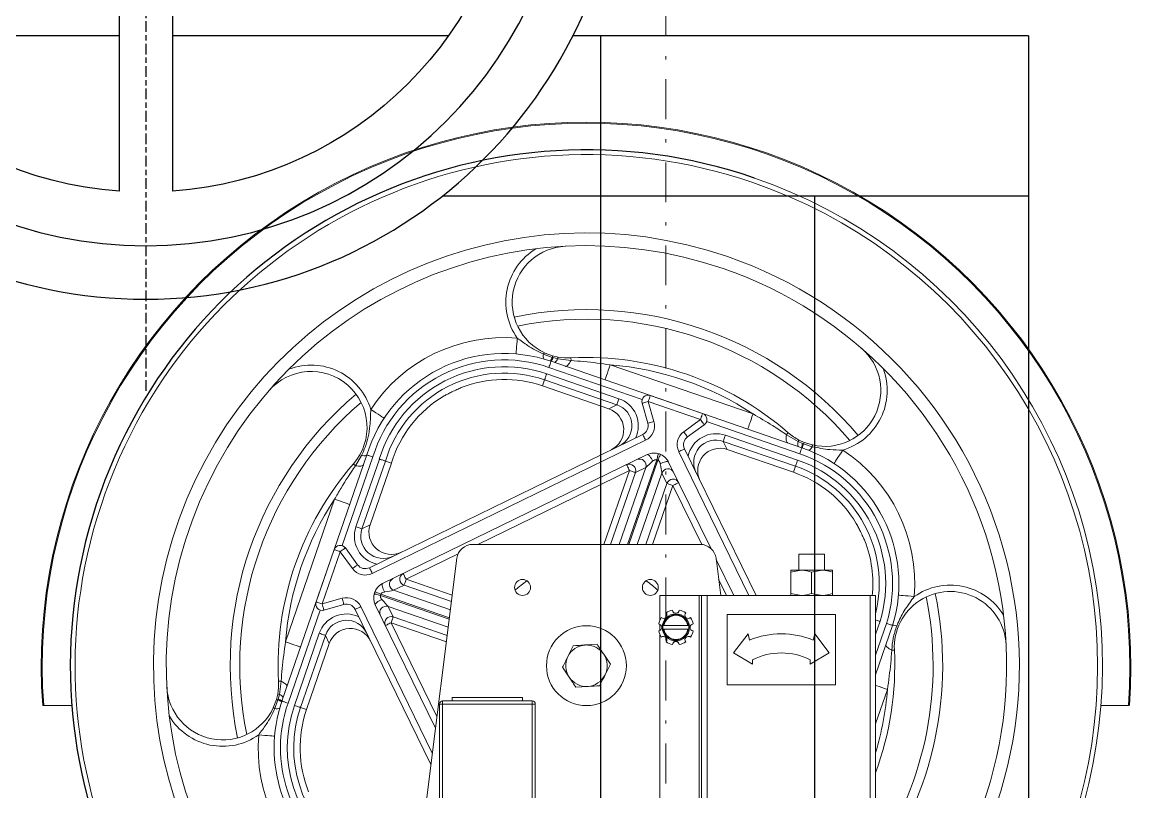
# Model space of a CAD drawing. Extents: x 273215 to 281797, y -454106 to -451256.
# Drawn here: x 279865.44 to 279900.14, y -452321.02 to -452296.92 of the extents above; entities that cross this region are included whole.
import ezdxf

# ---------------------------------------------------------------- set-up
doc = ezdxf.new("R2010")
doc.units = 0
doc.header["$MEASUREMENT"] = 0
doc.linetypes.add('Center', pattern=[4, 1, -0.5, 2, -0.5])
doc.linetypes.add('DASHDOT2', pattern=[0.5, 0.25, -0.125, 0, -0.125])
doc.layers.get('0').update_dxf_attribs({"linetype": 'CONTINUOUS'})
for name, color, linetype in [('aks1', 9, 'Center'), ('Kolon', 7, 'CONTINUOUS'), ('MIMARI', 1, 'CONTINUOUS'), ('SOĞUK SU', 3, 'CONTINUOUS')]:
    doc.layers.add(name, color=color, linetype=linetype)

# ---------------------------------------------------------------- blocks, each defined once
blk = doc.blocks.new('ASANSÖRKAİDESİ')
at = {"layer": 'aks1', "color": 1, "ltscale": 0.2}
blk.add_line((32, 81.739), (32, 35.616), dxfattribs=at)
at = {"layer": 'MIMARI'}
for p, q in [((31, 54.328), (31, 43.184)), ((33, 54.328), (33, 43.184)), ((16.032, 49.007), (-1, 49.007)), ((-1, 49), (-1, 2.5)), ((15, 49.007), (15, 2.507)), ((31, 49.007), (20.682, 49.007)), ((43.318, 49.007), (33, 49.007)), ((20.911, 43.007), (-1, 43.007)), ((7, 43), (7, 2.5))]:
    blk.add_line(p, q, dxfattribs=at)
for radius in [17.86, 15.86]:
    blk.add_circle((32, 57.007), radius, dxfattribs=at)
for start, end in [(184.1376, 265.8624), (274.1376, 355.8624)]:
    blk.add_arc((32, 57.007), 13.86, start, end, dxfattribs=at)

msp = doc.modelspace()

# ---------------------------------------------------------------- linework, layer by layer
at = {"color": 4, "lineweight": 9}
for p, q in [((279881.762, -452307.317), (279882.03, -452307.414)), ((279881.786, -452307.267), (279882.044, -452307.364)), ((279881.995, -452307.538), (279889.848, -452310.243)), ((279882.03, -452307.414), (279882.059, -452307.422)), ((279882.044, -452307.364), (279882.214, -452307.405)), ((279882.059, -452307.422), (279882.204, -452307.459)), ((279882.204, -452307.459), (279882.623, -452307.514)), ((279884.848, -452308.732), (279881.93, -452307.727)), ((279883.85, -452307.648), (279888.317, -452309.187)), ((279881.73, -452308.307), (279881.795, -452308.118)), ((279884.056, -452308.896), (279881.795, -452308.118)), ((279881.86, -452307.929), (279884.121, -452308.708)), ((279881.73, -452308.307), (279883.801, -452309.021)), ((279885.102, -452308.608), (279886.74, -452309.172)), ((279883.801, -452309.021), (279884.056, -452308.896)), ((279885.024, -452309.477), (279884.845, -452308.853)), ((279886.674, -452309.361), (279885.037, -452308.798)), ((279885.037, -452308.798), (279885.216, -452309.421)), ((279886.149, -452309.743), (279886.674, -452309.361)), ((279886.792, -452309.523), (279886.267, -452309.905)), ((279889.783, -452310.432), (279886.864, -452309.427)), ((279876.314, -452314), (279884.867, -452309.829)), ((279887.452, -452309.855), (279889.713, -452310.634)), ((279889.368, -452309.837), (279889.731, -452310.052)), ((279889.757, -452310.002), (279889.916, -452310.075)), ((279884.955, -452310.009), (279876.402, -452314.179)), ((279886.174, -452310.279), (279888.412, -452314.869)), ((279889.648, -452310.822), (279887.387, -452310.044)), ((279887.387, -452310.044), (279887.511, -452310.298)), ((279887.511, -452310.298), (279889.583, -452311.012)), ((279889.731, -452310.052), (279889.869, -452310.112)), ((279889.869, -452310.112), (279889.896, -452310.123)), ((279889.896, -452310.123), (279890.167, -452310.211)), ((279889.916, -452310.075), (279890.179, -452310.158)), ((279873.574, -452318.176), (279876.228, -452310.47)), ((279876.418, -452310.532), (279875.462, -452313.31)), ((279875.872, -452310.806), (279876.064, -452310.489)), ((279875.89, -452312.721), (279876.622, -452310.598)), ((279876.811, -452310.66), (279876.079, -452312.786)), ((279876.726, -452314.498), (279885.006, -452310.46)), ((279877.002, -452310.722), (279876.811, -452310.66)), ((279885.304, -452310.62), (279884.391, -452313.269)), ((279884.435, -452313.269), (279885.342, -452310.634)), ((279886.992, -452313.392), (279885.675, -452310.691)), ((279888.19, -452314.869), (279885.994, -452310.367)), ((279876.334, -452312.662), (279877.002, -452310.722)), ((279884.449, -452310.955), (279879.703, -452313.269)), ((279883.652, -452313.269), (279884.449, -452310.955)), ((279884.636, -452311.019), (279883.861, -452313.269)), ((279884.131, -452313.269), (279884.96, -452310.861)), ((279884.96, -452310.861), (279884.636, -452311.019)), ((279885.465, -452311.035), (279884.695, -452313.269)), ((279885.623, -452311.359), (279885.465, -452311.035)), ((279889.583, -452311.012), (279889.648, -452310.822)), ((279884.965, -452313.269), (279885.623, -452311.359)), ((279885.81, -452311.423), (279885.174, -452313.269)), ((279886.711, -452313.271), (279885.81, -452311.423)), ((279873.684, -452316.323), (279875.222, -452311.856)), ((279876.079, -452312.786), (279876.334, -452312.662)), ((279874.644, -452315.071), (279875.208, -452313.434)), ((279875.559, -452313.381), (279875.94, -452313.906)), ((279886.663, -452313.269), (279879.545, -452313.269)), ((279875.397, -452313.499), (279874.833, -452315.136)), ((279875.778, -452314.024), (279875.397, -452313.499)), ((279879.049, -452313.706), (279876.425, -452334.506)), ((279879.087, -452313.57), (279877.458, -452314.364)), ((279887.306, -452314.869), (279887.16, -452313.706)), ((279887.712, -452314.869), (279887.164, -452313.745)), ((279889.753, -452313.579), (279889.753, -452314.079)), ((279889.753, -452313.579), (279890.153, -452313.579)), ((279890.153, -452313.579), (279890.553, -452313.579)), ((279890.553, -452314.079), (279890.553, -452313.579)), ((279889.503, -452314.137), (279889.828, -452314.079)), ((279889.828, -452314.079), (279889.503, -452314.079)), ((279889.503, -452314.137), (279889.503, -452314.811)), ((279890.478, -452314.079), (279889.828, -452314.079)), ((279890.153, -452314.137), (279890.478, -452314.079)), ((279890.153, -452314.137), (279890.153, -452314.811)), ((279890.803, -452314.079), (279890.478, -452314.079)), ((279890.803, -452314.137), (279890.803, -452314.811)), ((279877.458, -452314.364), (279878.903, -452314.861)), ((279887.49, -452314.869), (279887.242, -452314.361)), ((279878.814, -452315.57), (279876.669, -452314.831)), ((279877.394, -452314.55), (279877.07, -452314.708)), ((279877.07, -452314.708), (279878.846, -452315.32)), ((279878.878, -452315.061), (279877.394, -452314.55)), ((279889.503, -452314.811), (279889.828, -452314.869)), ((279890.153, -452314.811), (279890.478, -452314.869)), ((279874.833, -452315.136), (279875.457, -452314.957)), ((279875.512, -452315.15), (279874.888, -452315.328)), ((279876.496, -452315.167), (279878.378, -452319.027)), ((279876.656, -452314.87), (279878.809, -452315.611)), ((279885.404, -452314.869), (279886.631, -452314.869)), ((279885.404, -452315.64), (279885.404, -452314.869)), ((279886.631, -452327.519), (279886.631, -452314.869)), ((279886.631, -452314.869), (279886.704, -452314.869)), ((279886.704, -452327.519), (279886.704, -452314.869)), ((279886.704, -452314.869), (279886.878, -452314.869)), ((279886.878, -452327.519), (279886.878, -452314.869)), ((279886.878, -452314.869), (279891.98, -452314.869)), ((279891.98, -452327.519), (279891.98, -452314.869)), ((279891.98, -452314.869), (279892.153, -452314.869)), ((279892.153, -452315.043), (279892.153, -452314.869)), ((279892.153, -452327.519), (279892.153, -452315.043)), ((279874.768, -452315.325), (279873.764, -452318.241)), ((279878.234, -452320.166), (279875.864, -452315.306)), ((279876.044, -452315.219), (279878.28, -452319.804)), ((279876.896, -452315.213), (279877.054, -452315.538)), ((279878.777, -452315.861), (279876.896, -452315.213)), ((279877.054, -452315.538), (279878.745, -452316.12)), ((279890.904, -452315.469), (279887.504, -452315.469)), ((279887.504, -452315.469), (279887.504, -452317.669)), ((279890.904, -452317.669), (279890.904, -452315.469)), ((279876.99, -452315.724), (279878.424, -452318.664)), ((279878.719, -452316.32), (279876.99, -452315.724)), ((279885.404, -452315.964), (279885.404, -452315.774)), ((279885.511, -452315.809), (279885.501, -452315.809)), ((279886.277, -452315.809), (279885.531, -452315.809)), ((279886.307, -452315.809), (279886.298, -452315.809)), ((279892.294, -452315.679), (279892.153, -452316.088)), ((279892.153, -452316.744), (279892.497, -452315.745)), ((279892.688, -452315.806), (279892.153, -452317.358)), ((279873.965, -452318.311), (279874.743, -452316.053)), ((279874.932, -452316.118), (279874.154, -452318.376)), ((279875.056, -452316.372), (279874.932, -452316.118)), ((279885.404, -452322.64), (279885.404, -452316.098)), ((279885.501, -452315.929), (279885.511, -452315.929)), ((279885.531, -452315.929), (279886.277, -452315.929)), ((279886.298, -452315.929), (279886.307, -452315.929)), ((279888.164, -452316.068), (279887.704, -452316.669)), ((279888.204, -452316.269), (279888.164, -452316.068)), ((279890.252, -452316.068), (279890.204, -452316.269)), ((279890.704, -452316.669), (279890.252, -452316.068)), ((279874.343, -452318.441), (279875.056, -452316.372)), ((279883.438, -452316.397), (279883.063, -452316.42)), ((279883.853, -452317.022), (279883.646, -452316.709)), ((279887.704, -452316.669), (279888.304, -452317.019)), ((279888.304, -452317.019), (279888.304, -452316.883)), ((279890.104, -452317.019), (279890.704, -452316.669)), ((279890.104, -452316.883), (279890.104, -452317.019)), ((279882.355, -452317.116), (279882.563, -452317.429)), ((279873.495, -452317.969), (279873.549, -452317.551)), ((279873.4, -452318.127), (279873.44, -452317.959)), ((279873.459, -452318.112), (279873.495, -452317.969)), ((279882.771, -452317.741), (279883.145, -452317.718)), ((279887.504, -452317.669), (279890.904, -452317.669)), ((279892.525, -452317.815), (279892.153, -452318.894)), ((279873.303, -452318.387), (279873.4, -452318.127)), ((279873.353, -452318.41), (279873.45, -452318.141)), ((279873.45, -452318.141), (279873.459, -452318.112)), ((279878.504, -452322.919), (279878.504, -452318.269)), ((279878.504, -452318.269), (279878.604, -452318.269)), ((279878.604, -452318.169), (279878.604, -452318.269)), ((279878.604, -452318.169), (279881.404, -452318.169)), ((279878.604, -452318.269), (279878.604, -452322.869)), ((279881.404, -452318.269), (279878.604, -452318.269)), ((279878.904, -452318.069), (279878.904, -452318.169)), ((279878.904, -452318.069), (279880.004, -452318.069)), ((279880.004, -452318.069), (279881.104, -452318.069)), ((279881.104, -452318.169), (279881.104, -452318.069)), ((279881.404, -452318.169), (279881.404, -452318.269)), ((279881.404, -452322.869), (279881.404, -452318.269)), ((279881.504, -452318.269), (279881.404, -452318.269)), ((279881.504, -452318.269), (279881.504, -452322.919)), ((279874.343, -452318.441), (279874.154, -452318.376))]:
    msp.add_line(p, q, dxfattribs=at)
at = {"color": 4, "linetype": 'Continuous', "lineweight": 9}
for p, q in [((279866.042, -452317.109), (279866.042, -452317.111)), ((279866.117, -452318.319), (279866.387, -452318.319)), ((279866.437, -452318.319), (279866.537, -452318.319)), ((279866.887, -452318.319), (279866.587, -452318.319)), ((279867.003, -452318.319), (279866.887, -452318.319)), ((279899.297, -452318.319), (279899.206, -452318.319)), ((279899.597, -452318.319), (279899.297, -452318.319)), ((279899.647, -452318.319), (279899.748, -452318.319)), ((279899.798, -452318.319), (279900.068, -452318.319))]:
    msp.add_line(p, q, dxfattribs=at)
at = {"color": 4, "lineweight": 9, "flags": 128}
for points in [[(279880.939, -452306.81), (279880.931, -452306.907), (279880.923, -452307), (279880.916, -452307.087), (279880.91, -452307.162), (279880.905, -452307.224), (279880.901, -452307.27), (279880.899, -452307.299), (279880.898, -452307.308)], [(279881.786, -452307.267), (279881.785, -452307.268), (279881.784, -452307.27), (279881.782, -452307.274), (279881.78, -452307.28), (279881.776, -452307.287), (279881.772, -452307.296), (279881.768, -452307.306), (279881.762, -452307.317)], [(279881.93, -452307.727), (279881.942, -452307.69), (279881.955, -452307.655), (279881.966, -452307.622), (279881.976, -452307.594), (279881.984, -452307.57), (279881.99, -452307.553), (279881.994, -452307.542), (279881.995, -452307.538)], [(279882.214, -452307.405), (279882.214, -452307.405), (279882.213, -452307.408), (279882.212, -452307.413), (279882.211, -452307.419), (279882.21, -452307.427), (279882.208, -452307.436), (279882.206, -452307.447), (279882.204, -452307.459)], [(279882.623, -452307.514), (279882.597, -452307.558), (279882.572, -452307.597), (279882.547, -452307.63), (279882.524, -452307.656), (279882.501, -452307.676), (279882.48, -452307.689), (279882.462, -452307.695), (279882.445, -452307.693)], [(279882.619, -452307.431), (279882.619, -452307.433), (279882.619, -452307.437), (279882.619, -452307.444), (279882.62, -452307.453), (279882.62, -452307.465), (279882.621, -452307.479), (279882.622, -452307.496), (279882.623, -452307.514)], [(279883.85, -452307.648), (279883.819, -452307.741), (279883.788, -452307.829), (279883.76, -452307.911), (279883.735, -452307.983), (279883.715, -452308.042), (279883.7, -452308.085), (279883.691, -452308.112), (279883.688, -452308.121)], [(279881.795, -452308.118), (279881.797, -452308.112), (279881.801, -452308.1), (279881.808, -452308.082), (279881.816, -452308.058), (279881.825, -452308.03), (279881.836, -452307.999), (279881.848, -452307.965), (279881.86, -452307.929)], [(279885.102, -452308.608), (279885.101, -452308.612), (279885.097, -452308.623), (279885.091, -452308.64), (279885.083, -452308.664), (279885.073, -452308.693), (279885.062, -452308.725), (279885.05, -452308.761), (279885.037, -452308.798)], [(279884.056, -452308.896), (279884.058, -452308.891), (279884.062, -452308.878), (279884.068, -452308.86), (279884.076, -452308.837), (279884.086, -452308.809), (279884.097, -452308.777), (279884.108, -452308.743), (279884.121, -452308.708)], [(279884.845, -452308.853), (279884.849, -452308.852), (279884.86, -452308.848), (279884.877, -452308.843), (279884.901, -452308.837), (279884.93, -452308.828), (279884.964, -452308.819), (279885, -452308.808), (279885.037, -452308.798)], [(279876.354, -452309.043), (279876.435, -452309.097), (279876.513, -452309.148), (279876.586, -452309.196), (279876.649, -452309.238), (279876.701, -452309.272), (279876.739, -452309.297), (279876.763, -452309.313), (279876.771, -452309.318)], [(279886.74, -452309.172), (279886.738, -452309.176), (279886.735, -452309.187), (279886.729, -452309.204), (279886.72, -452309.228), (279886.711, -452309.256), (279886.699, -452309.289), (279886.687, -452309.325), (279886.674, -452309.361)], [(279888.317, -452309.187), (279888.285, -452309.279), (279888.255, -452309.368), (279888.227, -452309.45), (279888.202, -452309.521), (279888.182, -452309.58), (279888.167, -452309.624), (279888.158, -452309.651), (279888.154, -452309.66)], [(279885.024, -452309.477), (279885.027, -452309.476), (279885.038, -452309.472), (279885.056, -452309.467), (279885.08, -452309.46), (279885.109, -452309.452), (279885.142, -452309.443), (279885.178, -452309.432), (279885.216, -452309.421)], [(279886.792, -452309.523), (279886.79, -452309.52), (279886.783, -452309.511), (279886.772, -452309.496), (279886.758, -452309.476), (279886.74, -452309.451), (279886.719, -452309.423), (279886.697, -452309.393), (279886.674, -452309.361)], [(279884.867, -452309.829), (279884.869, -452309.832), (279884.874, -452309.843), (279884.882, -452309.859), (279884.893, -452309.882), (279884.906, -452309.909), (279884.921, -452309.94), (279884.937, -452309.974), (279884.955, -452310.009)], [(279886.149, -452309.743), (279886.172, -452309.774), (279886.194, -452309.805), (279886.215, -452309.833), (279886.233, -452309.857), (279886.247, -452309.877), (279886.258, -452309.892), (279886.265, -452309.902), (279886.267, -452309.905)], [(279887.387, -452310.044), (279887.389, -452310.038), (279887.393, -452310.026), (279887.4, -452310.008), (279887.408, -452309.984), (279887.417, -452309.956), (279887.428, -452309.924), (279887.44, -452309.89), (279887.452, -452309.855)], [(279889.368, -452309.837), (279889.36, -452309.887), (279889.356, -452309.933), (279889.355, -452309.974), (279889.358, -452310.01), (279889.363, -452310.039), (279889.371, -452310.062), (279889.383, -452310.079), (279889.397, -452310.087)], [(279889.422, -452309.774), (279889.421, -452309.775), (279889.418, -452309.778), (279889.413, -452309.784), (279889.407, -452309.791), (279889.399, -452309.8), (279889.39, -452309.81), (279889.379, -452309.823), (279889.368, -452309.837)], [(279889.731, -452310.052), (279889.737, -452310.04), (279889.742, -452310.031), (279889.746, -452310.022), (279889.75, -452310.015), (279889.753, -452310.01), (279889.755, -452310.006), (279889.756, -452310.003), (279889.757, -452310.002)], [(279885.994, -452310.367), (279886.029, -452310.349), (279886.063, -452310.333), (279886.094, -452310.318), (279886.121, -452310.305), (279886.143, -452310.294), (279886.16, -452310.286), (279886.17, -452310.281), (279886.174, -452310.279)], [(279889.783, -452310.432), (279889.795, -452310.395), (279889.807, -452310.359), (279889.819, -452310.327), (279889.829, -452310.298), (279889.837, -452310.275), (279889.843, -452310.257), (279889.846, -452310.246), (279889.848, -452310.243)], [(279890.167, -452310.211), (279890.169, -452310.199), (279890.172, -452310.189), (279890.174, -452310.179), (279890.176, -452310.172), (279890.177, -452310.166), (279890.178, -452310.161), (279890.179, -452310.159), (279890.179, -452310.158)], [(279890.853, -452310.737), (279890.859, -452310.729), (279890.874, -452310.705), (279890.9, -452310.666), (279890.934, -452310.614), (279890.976, -452310.551), (279891.023, -452310.479), (279891.074, -452310.4), (279891.128, -452310.319)], [(279885.175, -452310.668), (279885.111, -452310.725), (279885.056, -452310.774), (279885.012, -452310.814), (279884.979, -452310.844), (279884.96, -452310.861)], [(279885.006, -452310.46), (279885.022, -452310.459), (279885.041, -452310.467), (279885.064, -452310.485), (279885.088, -452310.512), (279885.112, -452310.545), (279885.136, -452310.584), (279885.157, -452310.625), (279885.175, -452310.668)], [(279885.356, -452310.427), (279885.355, -452310.431), (279885.352, -452310.442), (279885.347, -452310.46), (279885.34, -452310.484), (279885.333, -452310.513), (279885.324, -452310.546), (279885.314, -452310.583), (279885.304, -452310.62)], [(279885.42, -452310.449), (279885.419, -452310.453), (279885.414, -452310.463), (279885.407, -452310.48), (279885.397, -452310.503), (279885.385, -452310.531), (279885.372, -452310.563), (279885.357, -452310.598), (279885.342, -452310.634)], [(279885.675, -452310.691), (279885.664, -452310.68), (279885.643, -452310.675), (279885.614, -452310.675), (279885.579, -452310.681), (279885.539, -452310.692), (279885.497, -452310.708), (279885.455, -452310.728), (279885.415, -452310.751)], [(279889.648, -452310.822), (279889.65, -452310.817), (279889.654, -452310.804), (279889.66, -452310.786), (279889.669, -452310.763), (279889.678, -452310.735), (279889.689, -452310.703), (279889.701, -452310.669), (279889.713, -452310.634)], [(279875.809, -452310.752), (279875.811, -452310.753), (279875.814, -452310.755), (279875.819, -452310.76), (279875.826, -452310.766), (279875.835, -452310.774), (279875.846, -452310.783), (279875.858, -452310.794), (279875.872, -452310.806)], [(279875.872, -452310.806), (279875.922, -452310.813), (279875.968, -452310.817), (279876.01, -452310.818), (279876.045, -452310.816), (279876.075, -452310.81), (279876.098, -452310.802), (279876.114, -452310.791), (279876.123, -452310.777)], [(279884.449, -452310.955), (279884.432, -452310.92), (279884.416, -452310.886), (279884.401, -452310.855), (279884.387, -452310.828), (279884.376, -452310.805), (279884.368, -452310.789), (279884.363, -452310.778), (279884.362, -452310.775)], [(279884.636, -452311.019), (279884.627, -452311.016), (279884.614, -452311.011), (279884.595, -452311.005), (279884.571, -452310.997), (279884.544, -452310.987), (279884.514, -452310.977), (279884.482, -452310.966), (279884.449, -452310.955)], [(279885.465, -452311.035), (279885.46, -452311.009), (279885.453, -452310.966), (279885.442, -452310.907), (279885.429, -452310.835), (279885.415, -452310.751)], [(279885.81, -452311.423), (279885.776, -452311.412), (279885.744, -452311.401), (279885.714, -452311.39), (279885.687, -452311.381), (279885.664, -452311.373), (279885.645, -452311.366), (279885.631, -452311.362), (279885.623, -452311.359)], [(279885.989, -452311.335), (279885.986, -452311.337), (279885.976, -452311.342), (279885.959, -452311.35), (279885.937, -452311.361), (279885.909, -452311.374), (279885.878, -452311.39), (279885.845, -452311.406), (279885.81, -452311.423)], [(279875.222, -452311.856), (279875.314, -452311.888), (279875.403, -452311.918), (279875.485, -452311.947), (279875.556, -452311.971), (279875.615, -452311.991), (279875.659, -452312.007), (279875.686, -452312.016), (279875.695, -452312.019)], [(279876.079, -452312.786), (279876.073, -452312.784), (279876.061, -452312.78), (279876.043, -452312.774), (279876.019, -452312.766), (279875.991, -452312.756), (279875.96, -452312.745), (279875.926, -452312.733), (279875.89, -452312.721)], [(279875.208, -452313.434), (279875.211, -452313.435), (279875.222, -452313.439), (279875.24, -452313.445), (279875.263, -452313.453), (279875.292, -452313.463), (279875.324, -452313.474), (279875.36, -452313.486), (279875.397, -452313.499)], [(279875.559, -452313.381), (279875.555, -452313.384), (279875.546, -452313.39), (279875.531, -452313.401), (279875.511, -452313.416), (279875.487, -452313.434), (279875.459, -452313.454), (279875.428, -452313.476), (279875.397, -452313.499)], [(279875.94, -452313.906), (279875.937, -452313.909), (279875.928, -452313.915), (279875.913, -452313.926), (279875.893, -452313.941), (279875.868, -452313.959), (279875.84, -452313.979), (279875.81, -452314.001), (279875.778, -452314.024)], [(279876.314, -452314), (279876.316, -452314.003), (279876.321, -452314.013), (279876.329, -452314.03), (279876.34, -452314.052), (279876.353, -452314.08), (279876.368, -452314.111), (279876.385, -452314.144), (279876.402, -452314.179)], [(279876.726, -452314.498), (279876.715, -452314.51), (279876.71, -452314.53), (279876.71, -452314.559), (279876.716, -452314.594), (279876.727, -452314.634), (279876.743, -452314.676), (279876.763, -452314.719), (279876.786, -452314.759)], [(279877.371, -452314.184), (279877.372, -452314.188), (279877.377, -452314.198), (279877.386, -452314.214), (279877.396, -452314.237), (279877.41, -452314.264), (279877.425, -452314.295), (279877.441, -452314.329), (279877.458, -452314.364)], [(279877.458, -452314.364), (279877.447, -452314.397), (279877.436, -452314.429), (279877.426, -452314.459), (279877.416, -452314.486), (279877.408, -452314.509), (279877.402, -452314.528), (279877.397, -452314.542), (279877.394, -452314.55)], [(279881.238, -452314.408), (279880.972, -452314.616), (279880.871, -452314.708)], [(279876.462, -452314.818), (279876.466, -452314.819), (279876.477, -452314.822), (279876.495, -452314.826), (279876.519, -452314.833), (279876.548, -452314.841), (279876.582, -452314.85), (279876.618, -452314.86), (279876.656, -452314.87)], [(279876.485, -452314.753), (279876.488, -452314.755), (279876.499, -452314.759), (279876.516, -452314.766), (279876.539, -452314.776), (279876.567, -452314.788), (279876.598, -452314.801), (279876.633, -452314.816), (279876.669, -452314.831)], [(279877.07, -452314.708), (279877.045, -452314.713), (279877.002, -452314.721), (279876.943, -452314.731), (279876.87, -452314.744), (279876.786, -452314.759)], [(279892.868, -452314.861), (279892.877, -452314.862), (279892.906, -452314.864), (279892.952, -452314.868), (279893.014, -452314.873), (279893.089, -452314.879), (279893.175, -452314.886), (279893.269, -452314.894), (279893.366, -452314.902)], [(279874.644, -452315.071), (279874.647, -452315.072), (279874.658, -452315.076), (279874.676, -452315.082), (279874.699, -452315.09), (279874.728, -452315.1), (279874.761, -452315.111), (279874.796, -452315.123), (279874.833, -452315.136)], [(279874.888, -452315.328), (279874.887, -452315.325), (279874.884, -452315.314), (279874.879, -452315.296), (279874.872, -452315.272), (279874.864, -452315.243), (279874.854, -452315.21), (279874.844, -452315.174), (279874.833, -452315.136)], [(279875.512, -452315.15), (279875.511, -452315.146), (279875.508, -452315.135), (279875.503, -452315.117), (279875.496, -452315.093), (279875.487, -452315.064), (279875.478, -452315.031), (279875.468, -452314.995), (279875.457, -452314.957)], [(279876.496, -452315.167), (279876.494, -452315.151), (279876.503, -452315.132), (279876.521, -452315.109), (279876.547, -452315.085), (279876.58, -452315.061), (279876.619, -452315.038), (279876.661, -452315.016), (279876.703, -452314.999)], [(279876.703, -452314.999), (279876.76, -452315.062), (279876.81, -452315.117), (279876.85, -452315.162), (279876.879, -452315.194), (279876.896, -452315.213)], [(279875.864, -452315.306), (279875.868, -452315.305), (279875.878, -452315.3), (279875.895, -452315.292), (279875.917, -452315.281), (279875.944, -452315.268), (279875.975, -452315.252), (279876.009, -452315.236), (279876.044, -452315.219)], [(279877.054, -452315.538), (279877.051, -452315.546), (279877.047, -452315.56), (279877.04, -452315.579), (279877.032, -452315.602), (279877.023, -452315.629), (279877.012, -452315.659), (279877.001, -452315.691), (279876.99, -452315.724)], [(279876.99, -452315.724), (279876.955, -452315.741), (279876.921, -452315.758), (279876.89, -452315.773), (279876.863, -452315.786), (279876.841, -452315.797), (279876.824, -452315.805), (279876.814, -452315.81), (279876.81, -452315.812)], [(279874.743, -452316.053), (279874.778, -452316.065), (279874.812, -452316.077), (279874.844, -452316.087), (279874.872, -452316.097), (279874.896, -452316.105), (279874.914, -452316.111), (279874.926, -452316.116), (279874.932, -452316.118)], [(279873.684, -452316.323), (279873.776, -452316.355), (279873.865, -452316.385), (279873.946, -452316.413), (279874.018, -452316.438), (279874.077, -452316.458), (279874.121, -452316.473), (279874.147, -452316.483), (279874.157, -452316.486)], [(279892.48, -452316.41), (279892.478, -452316.426), (279892.484, -452316.445), (279892.497, -452316.466), (279892.517, -452316.488), (279892.544, -452316.512), (279892.577, -452316.537), (279892.616, -452316.562), (279892.66, -452316.587)], [(279892.742, -452316.583), (279892.741, -452316.583), (279892.737, -452316.583), (279892.73, -452316.584), (279892.72, -452316.584), (279892.708, -452316.585), (279892.694, -452316.586), (279892.678, -452316.586), (279892.66, -452316.587)], [(279873.467, -452317.555), (279873.468, -452317.555), (279873.472, -452317.555), (279873.479, -452317.554), (279873.488, -452317.554), (279873.5, -452317.553), (279873.515, -452317.552), (279873.531, -452317.552), (279873.549, -452317.551)], [(279873.549, -452317.551), (279873.593, -452317.576), (279873.632, -452317.601), (279873.665, -452317.626), (279873.692, -452317.65), (279873.712, -452317.672), (279873.725, -452317.693), (279873.73, -452317.712), (279873.729, -452317.728)], [(279873.44, -452317.959), (279873.441, -452317.96), (279873.443, -452317.96), (279873.448, -452317.961), (279873.454, -452317.962), (279873.462, -452317.963), (279873.471, -452317.965), (279873.482, -452317.967), (279873.495, -452317.969)], [(279892.153, -452317.687), (279892.191, -452317.7), (279892.262, -452317.725), (279892.344, -452317.753), (279892.433, -452317.783), (279892.525, -452317.815)], [(279873.764, -452318.241), (279873.727, -452318.229), (279873.691, -452318.216), (279873.658, -452318.205), (279873.63, -452318.195), (279873.606, -452318.187), (279873.589, -452318.181), (279873.578, -452318.177), (279873.574, -452318.176)], [(279873.965, -452318.311), (279874.001, -452318.323), (279874.035, -452318.335), (279874.066, -452318.346), (279874.094, -452318.355), (279874.118, -452318.363), (279874.136, -452318.37), (279874.148, -452318.374), (279874.154, -452318.376)], [(279873.303, -452318.387), (279873.304, -452318.387), (279873.306, -452318.388), (279873.31, -452318.39), (279873.316, -452318.393), (279873.323, -452318.396), (279873.332, -452318.4), (279873.341, -452318.405), (279873.353, -452318.41)], [(279872.846, -452319.234), (279872.943, -452319.242), (279873.036, -452319.25), (279873.123, -452319.257), (279873.198, -452319.263), (279873.26, -452319.268), (279873.306, -452319.272), (279873.335, -452319.274), (279873.344, -452319.275)]]:
    msp.add_lwpolyline(points, dxfattribs=at)
at = {"color": 4, "lineweight": 9}
for centre, radius in [((279881.104, -452314.619), 0.25), ((279885.104, -452314.619), 0.25), ((279885.904, -452315.869), 0.425), ((279883.104, -452317.069), 1.25)]:
    msp.add_circle(centre, radius, dxfattribs=at)
at = {"color": 4, "linetype": 'Continuous', "lineweight": 9}
for radius, start, end in [(17.05, 355.898, 184.1012), (17.019, 355.8917, 184.1083)]:
    msp.add_arc((279883.092, -452317.1), radius, start, end, dxfattribs=at)
at = {"color": 4}
msp.add_arc((279883.104, -452317.069), 16.15, 70.9967, 246.8376, dxfattribs=at)
at = {"color": 4, "lineweight": 9}
for centre, radius, start, end in [((279883.104, -452317.069), 16, 70.9967, 246.6838), ((279883.104, -452317.069), 16, 293.3162, 70.9967), ((279883.104, -452317.069), 16.15, 293.1624, 70.9967), ((279883.104, -452317.069), 13.55, 70.9967, 243.664), ((279883.104, -452317.069), 13.15, 70.9967, 243.0578), ((279882.53, -452305.683), 1.95, 121.1475, 215.2828), ((279882.53, -452305.683), 1.75, 92.8855, 244.8179), ((279883.104, -452317.069), 13.55, 320.6859, 70.9967), ((279883.104, -452317.069), 13.15, 321.838, 70.9967), ((279883.104, -452317.069), 11.15, 40.297, 101.6965), ((279883.104, -452317.069), 10.85, 40.5412, 101.4523), ((279880.529, -452311.793), 5, 85.3061, 146.6352), ((279890.567, -452308.451), 1.75, 257.1813, 49.1079), ((279880.529, -452311.793), 4.5, 70.9967, 162.9069), ((279880.529, -452311.793), 4.3, 70.9967, 162.9508), ((279881.933, -452307.377), 0.181, 160.6585, 210.872), ((279881.637, -452307.299), 0.41, 325.4527, 343.6596), ((279881.776, -452307.343), 0.293, 318.1426, 344.2062), ((279880.628, -452307.001), 1.462, 343.5814, 345.5987), ((279882.024, -452307.409), 0.186, 296.1266, 344.5195), ((279882.53, -452305.683), 1.75, 259.5797, 272.8855), ((279883.104, -452317.069), 9.65, 49.1079, 92.8855), ((279874.487, -452309.606), 1.75, 319.1079, 139.1079), ((279874.487, -452309.606), 1.95, 16.7798, 110.8459), ((279880.529, -452311.793), 4.087, 70.9967, 163.0012), ((279880.529, -452311.793), 3.887, 70.9967, 163.0521), ((279883.104, -452317.069), 9.45, 56.5211, 85.4724), ((279890.567, -452308.451), 1.95, 286.7154, 20.8459), ((279880.529, -452311.793), 3.687, 70.9967, 111.3574), ((279883.104, -452317.069), 11.15, 130.297, 191.6965), ((279885.037, -452308.798), 0.2, 70.9967, 195.9968), ((279883.104, -452317.069), 10.85, 130.5412, 191.4523), ((279880.529, -452311.793), 3.687, 120.6706, 163.1071), ((279886.674, -452309.361), 0.2, 305.9967, 70.9967), ((279884.735, -452309.559), 0.3, 295.9967, 15.9968), ((279884.735, -452309.559), 0.5, 295.9967, 15.9968), ((279886.443, -452310.147), 0.5, 125.9967, 205.9967), ((279886.443, -452310.147), 0.3, 125.9967, 205.9967), ((279890.567, -452308.451), 1.75, 229.1079, 242.4137), ((279889.903, -452310.123), 0.186, 157.4738, 205.866), ((279890.141, -452310.224), 0.294, 157.7977, 183.744), ((279888.382, -452314.497), 4.5, 343.089, 70.9967), ((279890.279, -452310.275), 0.412, 158.3446, 176.4656), ((279891.26, -452310.662), 1.466, 156.4167, 158.4278), ((279889.995, -452310.154), 0.181, 291.1177, 341.3376), ((279888.382, -452314.497), 5, 355.3643, 56.6917), ((279884.769, -452310.799), 0.201, 342.1165, 114.5494), ((279885.225, -452310.91), 0.5, 25.9967, 115.9967), ((279885.225, -452310.91), 0.3, 67.096, 74.8974), ((279888.382, -452314.497), 4.087, 343.1923, 70.9967), ((279888.382, -452314.497), 4.3, 343.1371, 70.9967), ((279883.104, -452317.069), 9.65, 139.1079, 182.8855), ((279884.445, -452310.957), 0.201, 342.1165, 114.5487), ((279885.653, -452311.104), 0.201, 27.4443, 159.8771), ((279888.382, -452314.497), 3.687, 30.7413, 70.9967), ((279888.382, -452314.497), 3.887, 345.9681, 70.9967), ((279885.811, -452311.428), 0.201, 27.444, 159.877), ((279883.104, -452317.069), 9.45, 146.5211, 175.4724), ((279875.397, -452313.499), 0.2, 35.9967, 160.9967), ((279879.545, -452313.769), 0.5, 90, 172.8103), ((279886.663, -452313.769), 0.5, 7.1897, 90), ((279888.382, -452314.497), 3.687, 353.9922, 21.2107), ((279876.183, -452313.73), 0.5, 215.9967, 295.9967), ((279876.183, -452313.73), 0.3, 215.9967, 295.9967), ((279876.945, -452314.948), 0.5, 115.9967, 205.9967), ((279877.139, -452314.52), 0.201, 117.4441, 249.877), ((279877.463, -452314.362), 0.201, 117.4439, 249.8773), ((279883.104, -452317.069), 3.25, 46.587, 54.9616), ((279876.945, -452314.948), 0.3, 157.096, 164.8974), ((279883.104, -452317.069), 11.15, 324.2496, 11.6965), ((279894.49, -452316.495), 1.75, 2.8855, 182.8855), ((279894.49, -452316.495), 1.95, 31.1475, 125.1951), ((279874.833, -452315.136), 0.2, 160.9967, 285.9968), ((279875.595, -452315.438), 0.5, 25.9967, 105.9968), ((279875.595, -452315.438), 0.3, 25.9967, 105.9968), ((279876.835, -452315.404), 0.201, 72.1163, 204.5495), ((279883.104, -452317.069), 10.85, 326.5128, 11.4523), ((279876.993, -452315.728), 0.201, 72.1162, 204.5493), ((279885.514, -452315.479), 0.108, 231.6748, 38.3252), ((279885.904, -452315.869), 0.398, 8.6766, 171.3234), ((279885.904, -452315.869), 0.378, 9.138, 170.862), ((279885.904, -452315.869), 0.55, 101.2458, 123.7542), ((279885.904, -452315.317), 0.108, 186.6748, 353.3252), ((279885.904, -452315.869), 0.55, 56.2458, 78.7542), ((279886.295, -452315.479), 0.108, 141.6748, 308.3252), ((279885.904, -452315.869), 0.55, 146.2458, 168.7542), ((279885.352, -452315.869), 0.108, 276.6748, 83.3252), ((279885.904, -452315.869), 0.408, 171.5331, 188.4669), ((279885.904, -452315.869), 0.408, 351.5331, 8.4669), ((279886.456, -452315.869), 0.108, 96.6748, 263.3252), ((279885.904, -452315.869), 0.55, 11.2458, 33.7542), ((279885.904, -452315.869), 0.55, 191.2458, 213.7542), ((279885.514, -452316.259), 0.108, 321.6748, 128.3252), ((279885.904, -452315.869), 0.398, 188.6766, 351.3234), ((279885.904, -452315.869), 0.378, 189.138, 350.862), ((279886.295, -452316.259), 0.108, 51.6748, 218.3252), ((279885.904, -452315.869), 0.55, 326.2458, 348.7542), ((279889.204, -452318.669), 2.6, 67.3801, 112.6199), ((279883.104, -452317.069), 0.65, 93.6268, 153.6268), ((279883.104, -452317.069), 0.65, 33.6268, 93.6268), ((279885.904, -452315.869), 0.55, 236.2458, 258.7542), ((279885.904, -452316.421), 0.108, 6.6748, 173.3252), ((279885.904, -452315.869), 0.55, 281.2458, 303.7542), ((279883.104, -452317.069), 9.65, 339.6722, 2.8855), ((279883.104, -452317.069), 0.65, 153.6268, 213.6268), ((279883.104, -452317.069), 0.65, 333.6268, 33.6268), ((279889.204, -452318.669), 2, 63.2563, 116.7437), ((279871.719, -452317.643), 1.75, 349.5797, 2.8855), ((279883.104, -452317.069), 0.65, 213.6268, 273.6268), ((279883.104, -452317.069), 0.65, 273.6268, 333.6268), ((279871.719, -452317.643), 1.75, 182.8855, 334.8466), ((279873.445, -452318.149), 0.186, 26.129, 74.5188), ((279883.104, -452317.069), 9.45, 343.249, 355.4724), ((279877.829, -452319.641), 4.5, 160.9967, 236.0768), ((279873.045, -452319.523), 1.44, 73.6517, 75.7004), ((279873.338, -452318.526), 0.401, 55.0698, 73.7183), ((279873.381, -452318.388), 0.287, 47.6007, 74.2586), ((279877.829, -452319.641), 4.3, 160.9967, 235.3635), ((279877.829, -452319.641), 4.087, 160.9967, 234.5145), ((279878.604, -452318.269), 0.1, 90, 180), ((279881.404, -452318.269), 0.1, 0, 90), ((279871.719, -452317.643), 1.95, 211.1475, 305.3065), ((279873.413, -452318.24), 0.181, 250.674, 300.8609), ((279877.829, -452319.641), 3.887, 160.9967, 233.7772), ((279877.829, -452319.641), 3.687, 160.9967, 201.9277), ((279877.829, -452319.641), 5, 175.3279, 236.6655)]:
    msp.add_arc(centre, radius, start, end, dxfattribs=at)
for centre, major_axis, ratio, start_param, end_param in [((279883.823, -452309.559), (0.634, 0.309), 0.9924, 4.712389, 7.06615), ((279883.823, -452309.559), (0.813, 0.396), 0.995146, 5.392063, 7.06615), ((279883.569, -452309.683), (0.632, 0.308), 0.995146, 4.712389, 7.06615), ((279887.162, -452310.709), (-0.396, 0.813), 0.995146, 5.50022, 7.174308), ((279887.162, -452310.709), (-0.309, 0.634), 0.9924, 5.50022, 7.853982), ((279887.286, -452310.963), (-0.308, 0.632), 0.995146, 5.50022, 7.853982), ((279876.745, -452313.011), (0.813, 0.396), 0.995146, 2.358627, 4.032715), ((279876.998, -452312.887), (0.632, 0.308), 0.995146, 2.358627, 4.712389), ((279876.745, -452313.011), (0.634, 0.309), 0.9924, 2.358627, 4.712389), ((279875.595, -452316.351), (0.396, -0.813), 0.995146, 2.25047, 3.924558), ((279875.595, -452316.351), (-0.309, 0.634), 0.9924, 4.712389, 7.06615), ((279875.718, -452316.604), (0.308, -0.632), 0.995146, 1.570796, 3.924558)]:
    msp.add_ellipse(centre, major_axis=major_axis, ratio=ratio, start_param=start_param, end_param=end_param, dxfattribs=at)
for points, knots in [([(279880.939, -452306.81), (279881.046, -452306.889), (279881.23, -452307.024), (279881.503, -452307.197), (279881.676, -452307.277), (279881.762, -452307.317)], [0, 0, 0, 0, 0.412333, 0.704906, 1, 1, 1, 1]), ([(279882.623, -452307.514), (279882.755, -452307.524), (279883.166, -452307.554), (279883.574, -452307.61), (279883.85, -452307.648)], [0, 0, 0, 0, 0.323732, 1, 1, 1, 1]), ([(279879.187, -452308.359), (279879.142, -452308.38), (279879.053, -452308.42), (279878.901, -452308.493), (279878.761, -452308.563), (279878.687, -452308.602), (279878.649, -452308.622)], [0, 0, 0, 0, 0.2669509, 0.5366909, 0.7666955, 1, 1, 1, 1]), ([(279876.064, -452310.489), (279876.104, -452310.401), (279876.191, -452310.211), (279876.28, -452309.898), (279876.341, -452309.503), (279876.349, -452309.216), (279876.354, -452309.043)], [0, 0, 0, 0, 0.195347, 0.421454, 0.651736, 1, 1, 1, 1]), ([(279888.317, -452309.187), (279888.522, -452309.305), (279888.879, -452309.511), (279889.222, -452309.739), (279889.368, -452309.837)], [0, 0, 0, 0, 0.5736535, 1, 1, 1, 1]), ([(279890.167, -452310.211), (279890.351, -452310.248), (279890.668, -452310.31), (279890.992, -452310.316), (279891.128, -452310.319)], [0, 0, 0, 0, 0.579086, 1, 1, 1, 1]), ([(279876.064, -452310.489), (279876.066, -452310.49), (279876.073, -452310.49), (279876.119, -452310.496), (279876.196, -452310.498), (279876.217, -452310.48), (279876.228, -452310.471)], [0, 0, 0, 0, 0.020709, 0.077812, 0.503038, 1, 1, 1, 1]), ([(279876.418, -452310.532), (279876.417, -452310.532), (279876.403, -452310.527), (279876.368, -452310.516), (279876.316, -452310.499), (279876.267, -452310.483), (279876.235, -452310.472), (279876.23, -452310.471), (279876.228, -452310.47)], [0, 0, 0, 0, 0.0154838, 0.1413951, 0.3560733, 0.5707244, 0.7853614, 1, 1, 1, 1]), ([(279876.811, -452310.66), (279876.808, -452310.659), (279876.801, -452310.656), (279876.764, -452310.645), (279876.713, -452310.628), (279876.663, -452310.612), (279876.633, -452310.602), (279876.623, -452310.599), (279876.622, -452310.598)], [0, 0, 0, 0, 0.224629, 0.449257, 0.673905, 0.898588, 0.984, 1, 1, 1, 1]), ([(279885.304, -452310.62), (279885.3, -452310.62), (279885.284, -452310.617), (279885.26, -452310.62), (279885.218, -452310.634), (279885.193, -452310.653), (279885.175, -452310.668)], [0, 0, 0, 0, 0.073269, 0.337658, 0.497794, 1, 1, 1, 1]), ([(279885.415, -452310.751), (279885.413, -452310.741), (279885.407, -452310.713), (279885.39, -452310.674), (279885.363, -452310.645), (279885.348, -452310.637), (279885.342, -452310.634)], [0, 0, 0, 0, 0.200072, 0.629251, 0.872806, 1, 1, 1, 1]), ([(279875.222, -452311.856), (279875.288, -452311.74), (279875.492, -452311.382), (279875.719, -452311.038), (279875.872, -452310.806)], [0, 0, 0, 0, 0.323665, 1, 1, 1, 1]), ([(279891.819, -452313.164), (279891.799, -452313.119), (279891.759, -452313.029), (279891.686, -452312.877), (279891.613, -452312.732), (279891.572, -452312.654), (279891.551, -452312.613)], [0, 0, 0, 0, 0.262033, 0.526845, 0.752532, 1, 1, 1, 1]), ([(279889.503, -452314.079), (279889.503, -452314.08), (279889.503, -452314.083), (279889.503, -452314.114), (279889.503, -452314.137)], [0, 0, 0, 0, 0.268634, 1, 1, 1, 1]), ([(279889.828, -452314.079), (279889.836, -452314.079), (279889.946, -452314.08), (279890.053, -452314.11), (279890.153, -452314.137)], [0, 0, 0, 0, 0.070215, 1, 1, 1, 1]), ([(279890.478, -452314.079), (279890.486, -452314.079), (279890.596, -452314.08), (279890.703, -452314.11), (279890.803, -452314.137)], [0, 0, 0, 0, 0.070215, 1, 1, 1, 1]), ([(279890.803, -452314.079), (279890.803, -452314.08), (279890.803, -452314.083), (279890.803, -452314.114), (279890.803, -452314.137)], [0, 0, 0, 0, 0.268634, 1, 1, 1, 1]), ([(279876.786, -452314.759), (279876.777, -452314.761), (279876.748, -452314.767), (279876.71, -452314.784), (279876.681, -452314.81), (279876.672, -452314.826), (279876.669, -452314.831)], [0, 0, 0, 0, 0.200061, 0.62925, 0.872797, 1, 1, 1, 1]), ([(279889.503, -452314.869), (279889.503, -452314.868), (279889.503, -452314.865), (279889.503, -452314.834), (279889.503, -452314.811)], [0, 0, 0, 0, 0.268634, 1, 1, 1, 1]), ([(279889.828, -452314.869), (279889.836, -452314.869), (279889.946, -452314.868), (279890.053, -452314.838), (279890.153, -452314.811)], [0, 0, 0, 0, 0.070215, 1, 1, 1, 1]), ([(279890.478, -452314.869), (279890.486, -452314.869), (279890.596, -452314.868), (279890.703, -452314.838), (279890.803, -452314.811)], [0, 0, 0, 0, 0.070215, 1, 1, 1, 1]), ([(279890.803, -452314.869), (279890.803, -452314.868), (279890.803, -452314.865), (279890.803, -452314.834), (279890.803, -452314.811)], [0, 0, 0, 0, 0.268634, 1, 1, 1, 1]), ([(279876.656, -452314.87), (279876.655, -452314.873), (279876.652, -452314.889), (279876.655, -452314.914), (279876.669, -452314.955), (279876.689, -452314.98), (279876.703, -452314.999)], [0, 0, 0, 0, 0.07328, 0.337658, 0.497801, 1, 1, 1, 1]), ([(279893.366, -452314.902), (279893.269, -452315.033), (279893.074, -452315.296), (279892.901, -452315.612), (279892.83, -452315.793), (279892.819, -452315.822)], [0, 0, 0, 0, 0.456562, 0.913882, 1, 1, 1, 1]), ([(279885.531, -452315.809), (279885.53, -452315.809), (279885.527, -452315.809), (279885.522, -452315.809), (279885.517, -452315.809), (279885.513, -452315.809), (279885.512, -452315.809), (279885.511, -452315.809), (279885.511, -452315.809)], [0, 0, 0, 0, 0.091221, 0.322731, 0.553232, 0.69919, 0.922994, 1, 1, 1, 1]), ([(279886.298, -452315.809), (279886.297, -452315.809), (279886.296, -452315.809), (279886.293, -452315.809), (279886.288, -452315.809), (279886.282, -452315.809), (279886.279, -452315.809), (279886.277, -452315.809)], [0, 0, 0, 0, 0.187328, 0.410826, 0.635925, 0.86352, 1, 1, 1, 1]), ([(279892.153, -452315.634), (279892.154, -452315.634), (279892.165, -452315.638), (279892.204, -452315.65), (279892.252, -452315.666), (279892.283, -452315.676), (279892.293, -452315.679), (279892.294, -452315.679)], [0, 0, 0, 0, 0.010688, 0.414208, 0.817801, 0.972542, 1, 1, 1, 1]), ([(279892.688, -452315.806), (279892.686, -452315.806), (279892.681, -452315.804), (279892.649, -452315.794), (279892.6, -452315.778), (279892.548, -452315.761), (279892.513, -452315.75), (279892.499, -452315.745), (279892.497, -452315.745)], [0, 0, 0, 0, 0.214631, 0.4292599, 0.6439066, 0.8585871, 0.9852042, 1, 1, 1, 1]), ([(279892.819, -452315.822), (279892.776, -452315.95), (279892.691, -452316.198), (279892.67, -452316.46), (279892.66, -452316.587)], [0, 0, 0, 0, 0.511683, 1, 1, 1, 1]), ([(279892.688, -452315.806), (279892.695, -452315.804), (279892.71, -452315.799), (279892.777, -452315.812), (279892.817, -452315.822), (279892.819, -452315.822)], [0, 0, 0, 0, 0.498812, 0.980173, 1, 1, 1, 1]), ([(279885.511, -452315.929), (279885.511, -452315.929), (279885.512, -452315.929), (279885.514, -452315.929), (279885.518, -452315.929), (279885.524, -452315.929), (279885.529, -452315.929), (279885.531, -452315.929), (279885.531, -452315.929)], [0, 0, 0, 0, 0.165445, 0.301308, 0.528394, 0.755412, 0.984371, 1, 1, 1, 1]), ([(279886.277, -452315.929), (279886.279, -452315.929), (279886.284, -452315.929), (279886.29, -452315.929), (279886.295, -452315.929), (279886.297, -452315.929), (279886.297, -452315.929), (279886.298, -452315.929)], [0, 0, 0, 0, 0.21258, 0.443914, 0.673446, 0.900294, 1, 1, 1, 1]), ([(279873.549, -452317.551), (279873.559, -452317.418), (279873.589, -452317.008), (279873.646, -452316.599), (279873.684, -452316.323)], [0, 0, 0, 0, 0.323731, 1, 1, 1, 1]), ([(279882.689, -452316.444), (279882.647, -452316.528), (279882.592, -452316.639), (279882.536, -452316.753), (279882.522, -452316.78)], [0, 0, 0, 0, 0.758149, 1, 1, 1, 1]), ([(279883.063, -452316.42), (279883.054, -452316.421), (279882.928, -452316.429), (279882.804, -452316.437), (279882.689, -452316.444)], [0, 0, 0, 0, 0.070215, 1, 1, 1, 1]), ([(279883.646, -452316.709), (279883.641, -452316.702), (279883.57, -452316.596), (279883.502, -452316.493), (279883.438, -452316.397)], [0, 0, 0, 0, 0.0702134, 1, 1, 1, 1]), ([(279892.66, -452316.587), (279892.65, -452316.72), (279892.619, -452317.13), (279892.563, -452317.539), (279892.525, -452317.815)], [0, 0, 0, 0, 0.323731, 1, 1, 1, 1]), ([(279882.522, -452316.78), (279882.478, -452316.869), (279882.422, -452316.982), (279882.367, -452317.092), (279882.355, -452317.116)], [0, 0, 0, 0, 0.776288, 1, 1, 1, 1]), ([(279883.687, -452317.358), (279883.7, -452317.33), (279883.757, -452317.216), (279883.812, -452317.106), (279883.853, -452317.022)], [0, 0, 0, 0, 0.241851, 1, 1, 1, 1]), ([(279882.563, -452317.429), (279882.568, -452317.436), (279882.638, -452317.542), (279882.707, -452317.645), (279882.771, -452317.741)], [0, 0, 0, 0, 0.070216, 1, 1, 1, 1]), ([(279883.52, -452317.694), (279883.532, -452317.669), (279883.586, -452317.56), (279883.643, -452317.446), (279883.687, -452317.358)], [0, 0, 0, 0, 0.223715, 1, 1, 1, 1]), ([(279883.145, -452317.718), (279883.154, -452317.717), (279883.281, -452317.709), (279883.405, -452317.701), (279883.52, -452317.694)], [0, 0, 0, 0, 0.070215, 1, 1, 1, 1]), ([(279872.846, -452319.234), (279872.925, -452319.127), (279873.06, -452318.943), (279873.232, -452318.669), (279873.312, -452318.497), (279873.353, -452318.41)], [0, 0, 0, 0, 0.412265, 0.7048715, 1, 1, 1, 1])]:
    msp.add_open_spline(points, degree=3, knots=knots, dxfattribs=at)
at = {"color": 4, "linetype": 'Continuous', "lineweight": 9}
for points, knots in [([(279866.086, -452318.319), (279866.09, -452318.319), (279866.095, -452318.319), (279866.114, -452318.319), (279866.117, -452318.319)], [0, 0, 0, 0, 0.851102, 1, 1, 1, 1]), ([(279866.387, -452318.319), (279866.387, -452318.319), (279866.388, -452318.319), (279866.393, -452318.319), (279866.403, -452318.319), (279866.417, -452318.319), (279866.429, -452318.319), (279866.436, -452318.319), (279866.437, -452318.319)], [0, 0, 0, 0, 0.18753, 0.320522, 0.535098, 0.749653, 0.964623, 1, 1, 1, 1]), ([(279866.537, -452318.319), (279866.54, -452318.319), (279866.548, -452318.319), (279866.562, -452318.319), (279866.575, -452318.319), (279866.584, -452318.319), (279866.587, -452318.319), (279866.587, -452318.319), (279866.587, -452318.319)], [0, 0, 0, 0, 0.103732, 0.319247, 0.534603, 0.74948, 0.963791, 1, 1, 1, 1]), ([(279899.597, -452318.319), (279899.597, -452318.319), (279899.598, -452318.319), (279899.6, -452318.319), (279899.608, -452318.319), (279899.621, -452318.319), (279899.635, -452318.319), (279899.644, -452318.319), (279899.647, -452318.319)], [0, 0, 0, 0, 0.089593, 0.222646, 0.436895, 0.651147, 0.865771, 1, 1, 1, 1]), ([(279899.748, -452318.319), (279899.751, -452318.319), (279899.761, -452318.319), (279899.775, -452318.319), (279899.788, -452318.319), (279899.796, -452318.319), (279899.797, -452318.319), (279899.798, -452318.319)], [0, 0, 0, 0, 0.142464, 0.357999, 0.573319, 0.788111, 1, 1, 1, 1])]:
    msp.add_open_spline(points, degree=3, knots=knots, dxfattribs=at)
at = {"layer": 'Kolon', "color": 7, "linetype": 'DASHDOT2', "lineweight": 15, "ltscale": 5}
msp.add_line((279885.521, -453862.558), (279885.592, -452188.482), dxfattribs=at)

# ---------------------------------------------------------------- block references
at = {"layer": 'SOĞUK SU', "color": 7, "lineweight": 15, "xscale": -0.8372159999853466, "yscale": 0.8372160000144504, "zscale": 0.8372159999999993}
msp.add_blockref('ASANSÖRKAİDESİ', (279896.104, -452338.367), dxfattribs=at)

doc.saveas('drawing.dxf')
